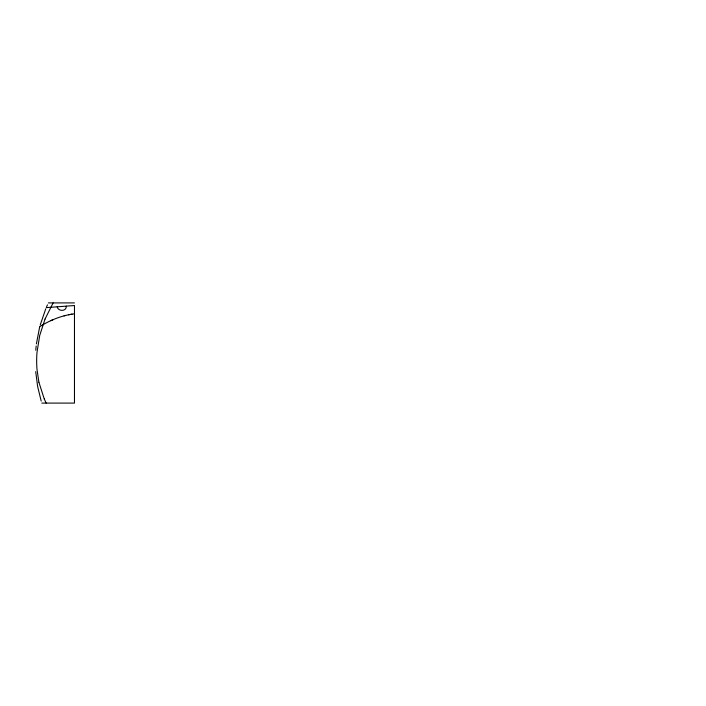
<?xml version="1.0" encoding="UTF-8"?>
<svg xmlns="http://www.w3.org/2000/svg" width="706" height="706" viewBox="0 0 706 706"><rect width="100%" height="100%" fill="white"/><g stroke="black" fill="none" stroke-linecap="round" stroke-linejoin="round"><path stroke-width="1.06" d="M66.293 306.13C66.735 311.62 58.042 311.699 57.186 306.81M35.768 350.247L36.174 345.984M36.412 343.857L39.642 327.046M40.216 324.981L45.766 308.787M45.034 319.077L39.73 335.403L36.994 352.382A94.904 84.932 90 0 0 37.012 369.503L38.892 382.167M45.034 319.068L53.109 302.909M46.578 306.81L47.461 304.86M39.739 326.693C50.241 320.03 62.102 315.344 74.474 313.799M42.131 325.228L42.748 324.875M50.779 320.674L53.109 319.65M64.061 315.864L65.596 315.45M68.491 314.797L69.788 314.549M70.971 314.329L72.003 314.161M46.243 307.631L74.474 305.521L74.474 403.091L41.813 403.091M48.352 302.909L74.474 302.909M44.266 398.987L46.164 403.091M44.249 398.934L38.909 382.264M41.186 401.034L37.63 386.491L35.706 371.63"/></g></svg>
